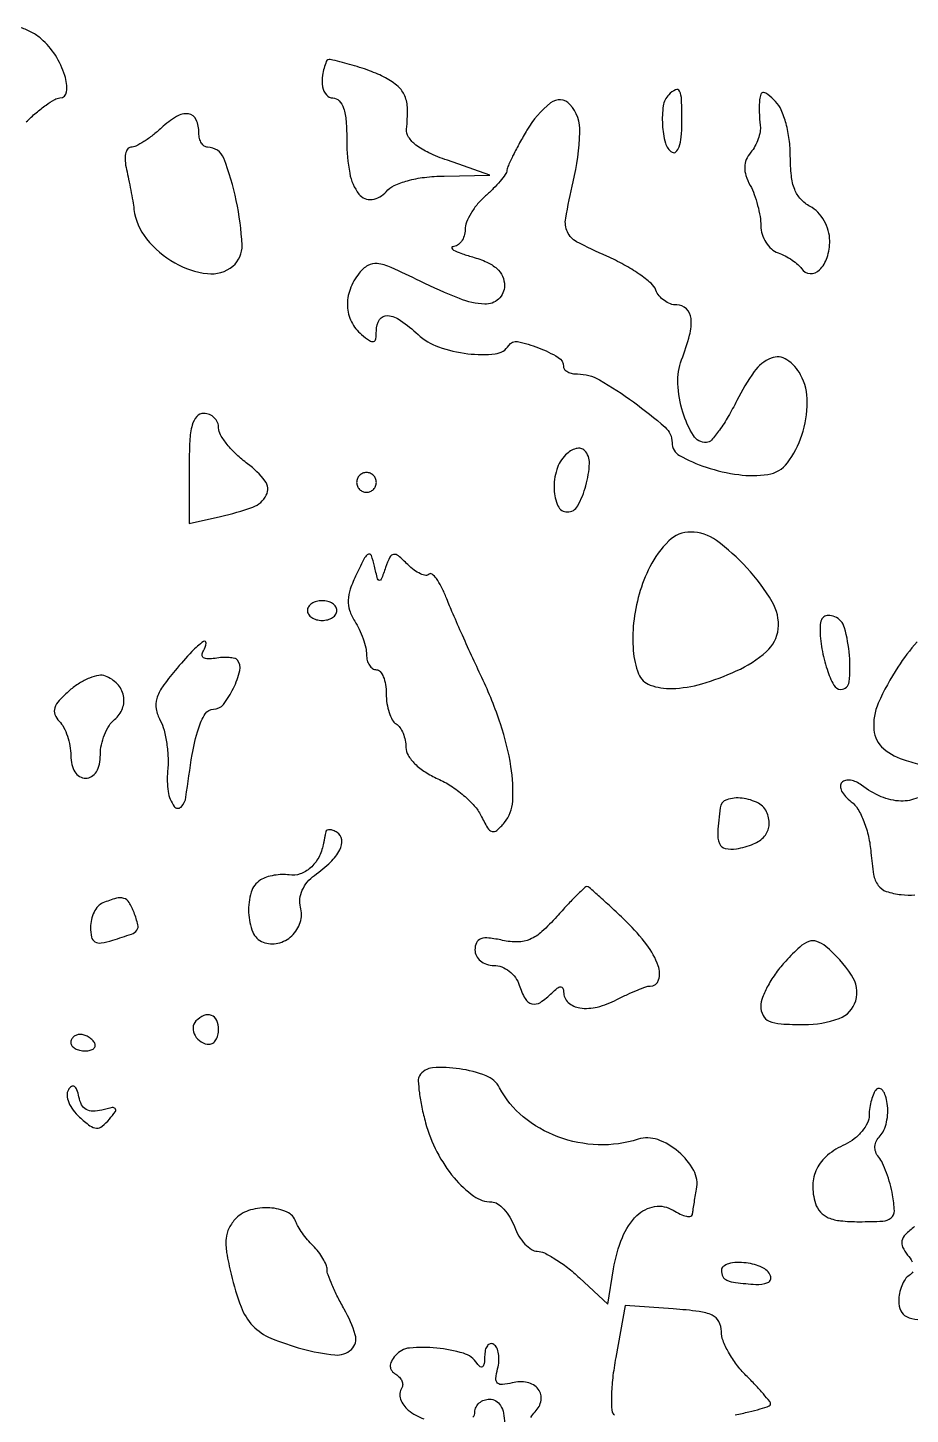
# Model space of a CAD drawing. Extents: x 0 to 5034, y 0 to 2560.
# Drawn here: x 1518.6 to 1608.2, y 1839.5 to 1980.1 of the extents above; entities that cross this region are included whole.
import ezdxf

# ---------------------------------------------------------------- set-up
doc = ezdxf.new("R2010")
doc.units = 0

msp = doc.modelspace()

# ---------------------------------------------------------------- linework, layer by layer
for points in [[(1518.486677, 1970.577586, -0.018781), (1519.486565, 1971.505054, -0.023175), (1520.487743, 1972.288416, -0.022457), (1521.3708, 1972.857789, -0.132718), (1521.897128, 1973, 0.390081), (1522.578899, 1973.627352, 0.097541), (1522.394892, 1975.272639, 0.065067), (1521.433949, 1977.336292, 0.072779), (1520.003625, 1978.996856, 0.053138), (1519.05576, 1979.656903, 0.048609), (1517.961852, 1980.125804, 0.051504)], [(1608.854287, 1917.81794, 0.035273), (1606.905161, 1915.25, 0.040374), (1604.928216, 1911.614214, 0.127732), (1604.481417, 1908.901457, 0.194559), (1605.46316, 1906.993242, 0.114636), (1607.76746, 1905.784685, -0.018645), (1609.549495, 1905.248926, -0.138086)], [(1608.917968, 1902.010496, -0.116536), (1607.226883, 1901.67076, -0.091989), (1605.214259, 1902.114965, -0.066044), (1603.225834, 1903.286933, 0.060107), (1602.684651, 1903.614588, 0.07217), (1602.113202, 1903.779067, 0.085098), (1601.600425, 1903.761819, 0.146532), (1601.227406, 1903.56074, 0.209365), (1601.082186, 1903.18923, 0.103903), (1601.208398, 1902.689104, 0.074247), (1601.590891, 1902.132984, 0.047215), (1602.179744, 1901.610518, -0.102527), (1602.857856, 1900.860493, -0.040467), (1603.465793, 1899.601505, -0.037239), (1603.931416, 1898.066542, -0.03467), (1604.178172, 1896.44228, 0.020996), (1604.453148, 1894.226004, 0.115064), (1604.913665, 1893.12, 0.158534), (1605.739185, 1892.514709, 0.050947), (1607.241546, 1892.184393, 0.047614), (1608.644733, 1892.157085, 0.110075)], [(1608.601615, 1858.499452, 0.034167), (1607.685137, 1857.701736, 0.137683), (1607.324785, 1857.06145, 0.172943), (1607.392041, 1856.414133, 0.061753), (1607.900174, 1855.620284, -0.042607), (1608.375222, 1854.937051, -0.113364)], [(1608.431424, 1853.90916, -0.113963), (1608.048558, 1853.530011, 0.107553), (1607.646536, 1853.141851, 0.051006), (1607.308014, 1852.502165, 0.047243), (1607.077712, 1851.731514, 0.049033), (1607, 1850.940983, 0.103979), (1607.206869, 1849.956973, 0.181151), (1607.781665, 1849.367555, 0.093543), (1608.919393, 1849.073408, 0.016616)], [(1590.416565, 1839.41837, 0.010339), (1591.790224, 1839.705593, 0.016578), (1592.947366, 1840.013363, 0.010588), (1593.866685, 1840.312195, 0.319043), (1594, 1840.499859, 0.172454), (1593.910173, 1840.752549, 0.006698), (1593.265625, 1841.523254, 0.011249), (1592.457929, 1842.421472, 0.00763), (1591.5, 1843.409091, -0.034903), (1590.543306, 1844.509561, -0.033484), (1589.734375, 1845.747217, -0.035328), (1589.172951, 1846.935648, -0.092942), (1589, 1847.858032, 0.121659), (1588.752169, 1848.861509, 0.163128), (1588.079658, 1849.504722, 0.078535), (1586.738894, 1849.894589, 0.013833), (1584.120683, 1850.153487), (1579.241366, 1850.5), (1578.283443, 1845.208426, 0.015985), (1577.977403, 1843.143279, 0.023718), (1577.853643, 1841.318762, 0.02067), (1577.88418, 1839.867208, 0.243353), (1578.165464, 1839.397738, -0.195227)], [(1569.686397, 1839.15174, -0.06786), (1570.112868, 1839.712868, 0.155143), (1570.71655, 1840.879358, 0.212735), (1570.428508, 1842.009834, 0.176798), (1569.314889, 1842.695834, 0.114979), (1567.788228, 1842.654871, -0.035962), (1566.788975, 1842.469025, -0.221912), (1566.306367, 1842.631508, -0.231376), (1566.133175, 1843.099361, -0.038912), (1566.307206, 1844.066757, 0.047829), (1566.433285, 1844.847049, 0.056118), (1566.397714, 1845.595207, 0.065129), (1566.216528, 1846.203032, 0.150482), (1565.90612, 1846.558021, 0.19455), (1565.56204, 1846.616828, 0.182013), (1565.261675, 1846.422131, 0.107411), (1565.055571, 1845.962589, 0.049826), (1564.984687, 1845.309017, -0.02848), (1564.938449, 1844.603127, -0.176689), (1564.776026, 1844.285049, -0.373074), (1564.539162, 1844.276816, -0.077018), (1564.234687, 1844.611852, 0.175626), (1562.839366, 1845.648945, 0.048689), (1560.119831, 1846.183738, 0.048473), (1557.375692, 1846.18374, 0.197822), (1555.932461, 1845.418621, 0.050241), (1555.530839, 1844.821796, 0.128326), (1555.409558, 1844.318955, 0.159601), (1555.558695, 1843.890715, 0.091648), (1555.967754, 1843.519929, -0.066647), (1556.34113, 1843.213851, -0.083666), (1556.587534, 1842.841088, -0.099407), (1556.671955, 1842.461743, -0.144592), (1556.582295, 1842.133156, 0.22581), (1556.458199, 1841.003386, 0.137495), (1557.240455, 1839.879475, 0.092821), (1558.828507, 1839.002902, 0.062614)], [(1563.781834, 1839.154411, 0.194949), (1564, 1839.692691, -0.113985), (1564.115182, 1840.191375, -0.100322), (1564.440625, 1840.615978, -0.093838), (1564.927213, 1840.900907, -0.085863), (1565.5, 1841, -0.1393), (1566.115743, 1840.82506, -0.117066), (1566.596373, 1840.343169, -0.088683), (1566.900008, 1839.569783, -0.049343), (1567, 1838.559017, 0.037634)]]:
    msp.add_lwpolyline(points, format="xyb")
for points in [[(1548.923489, 1976.692582, 0.053079), (1548.541695, 1975.324305, 0.086271), (1548.548991, 1974.120923, 0.129678), (1548.9268, 1973.310209, 0.222775), (1549.588484, 1973, -0.206652), (1550.226099, 1972.724714, -0.111393), (1550.669389, 1971.974671, -0.059854), (1550.925899, 1970.657619, -0.018199), (1551, 1968.622445, 0.045037), (1551.293939, 1965.365755, 0.120716), (1552.237399, 1963.254759, 0.264153), (1553.559522, 1962.705528, 0.191099), (1554.989766, 1963.487669, -0.110928), (1555.807347, 1964.118433, -0.043024), (1557.158221, 1964.611807, -0.036691), (1558.882292, 1964.944867, -0.025111), (1560.872445, 1965.078947), (1565.5, 1965.157895), (1561.203865, 1966.677659, -0.023218), (1559.312885, 1967.447101, -0.055398), (1558.017017, 1968.230155, -0.083444), (1557.272156, 1969.029614, -0.171895), (1557.069019, 1969.848712, 0.027713), (1557.155278, 1971.903547, 0.094505), (1556.887946, 1973.209524, 0.117489), (1556.198421, 1974.166713, 0.055364), (1554.935103, 1975.034732, 0.03503), (1553.310172, 1975.763045, 0.020565), (1551.280457, 1976.413689, 0.01146), (1549.326297, 1976.904696, 0.369532)], [(1583.666667, 1973.333333, 0.162655), (1583.10773, 1972.213403, 0.049417), (1583.027639, 1970.292601, 0.049142), (1583.320561, 1968.421458, 0.193287), (1584, 1967.5, 0.336396), (1584.397523, 1967.538053, 0.125298), (1584.723169, 1968.038303, 0.059005), (1584.93521, 1969.033693, 0.023007), (1585, 1970.440983, 0.007379), (1584.964537, 1972.843883, 0.10095), (1584.765758, 1973.69005, 0.421804), (1584.363582, 1973.832551, 0.082084)], [(1592.881517, 1972.821429, 0.017692), (1592.848961, 1972.219614, 0.010418), (1592.850525, 1971.499189, 0.010414), (1592.882133, 1970.778539, 0.017493), (1592.942391, 1970.175811, -0.07789), (1592.929766, 1969.570063, -0.041008), (1592.737045, 1968.840548, -0.039539), (1592.410791, 1968.108567, -0.048639), (1591.99148, 1967.489733, 0.070834), (1591.533575, 1966.745034, 0.098251), (1591.367617, 1965.981358, 0.08543), (1591.49778, 1965.133501, 0.04218), (1591.930606, 1964.129664, -0.035767), (1592.340359, 1963.211849, -0.023246), (1592.685866, 1962.102418, -0.023377), (1592.923093, 1960.982155, -0.040505), (1593, 1960.034357, 0.076547), (1593.130889, 1959.184408, 0.065676), (1593.514062, 1958.363595, 0.067819), (1594.080982, 1957.695081, 0.094922), (1594.75, 1957.291557, -0.031541), (1595.46678, 1956.974447, -0.027444), (1596.173408, 1956.556177, -0.028415), (1596.771295, 1956.105282, -0.069313), (1597.138197, 1955.694826, 0.232062), (1597.999677, 1955.197311, 0.215052), (1598.960798, 1955.554679, 0.12116), (1599.734125, 1956.81596, 0.077372), (1600, 1958.523833, 0.070145), (1599.85554, 1959.548485, 0.060567), (1599.430941, 1960.549663, 0.061527), (1598.787582, 1961.404811, 0.078034), (1598, 1962, -0.084997), (1597.055535, 1962.734494, -0.091993), (1596.440175, 1963.72312, -0.067656), (1596.102866, 1965.112425, -0.025774), (1596, 1967.106612, 0.032725), (1595.890572, 1968.776776, 0.033447), (1595.564184, 1970.405966, 0.035688), (1595.083062, 1971.783868, 0.094812), (1594.5, 1972.642857, 0.018129), (1593.722074, 1973.366328, 0.151903), (1593.287363, 1973.555985, 0.338305), (1593.01691, 1973.39293, 0.07172)], [(1569.280005, 1969.75, 0.007797), (1568.537266, 1968.445077, 0.009787), (1567.891796, 1967.212128, 0.008176), (1567.39005, 1966.163702, 0.072874), (1567.246914, 1965.674264, -0.118067), (1567.079168, 1965.246944, -0.021417), (1566.558517, 1964.564817, -0.022011), (1565.864997, 1963.803432, -0.018389), (1565.065685, 1963.056969, 0.040417), (1564.275274, 1962.250845, 0.038009), (1563.606795, 1961.312073, 0.040352), (1563.145425, 1960.385856, 0.095661), (1563, 1959.632705, -0.074113), (1562.906007, 1959.002063, -0.083126), (1562.632812, 1958.453114, -0.092929), (1562.226984, 1958.069076, -0.125773), (1561.75, 1957.909812, 0.479874), (1561.654685, 1957.77166, 0.20398), (1561.821875, 1957.57046, 0.036833), (1562.57879, 1957.249204, 0.011666), (1563.75, 1956.88122, -0.035007), (1565.219742, 1956.342921, -0.077444), (1566.218856, 1955.694532, -0.103468), (1566.795853, 1954.910382, -0.107452), (1567, 1953.971408, -0.2074), (1566.405543, 1952.599935, -0.204145), (1564.99281, 1952.084184, -0.081878), (1562.443364, 1952.643876, -0.019212), (1558.436429, 1954.423262, 0.008624), (1555.490465, 1955.806884, 0.073087), (1554.086168, 1956.204509, 0.166648), (1553.136768, 1956.011809, 0.095645), (1552.25, 1955.232133, 0.076085), (1551.331321, 1953.578071, 0.099123), (1551.060267, 1951.871429, 0.107255), (1551.469639, 1950.293152, 0.10301), (1552.5, 1949, 0.020633), (1553.310961, 1948.381629, 0.217533), (1553.71069, 1948.308142, 0.304492), (1553.942264, 1948.565314, 0.035496), (1554, 1949.377555, -0.14172), (1554.32928, 1950.515947, -0.281252), (1555.140819, 1950.917341, -0.131621), (1556.461432, 1950.434156, -0.034397), (1558.230375, 1949, 0.103946), (1560.312569, 1947.743716, 0.054422), (1563.274918, 1947.059491, 0.05557), (1566.061515, 1947.039341, 0.232411), (1567.441656, 1947.905597, -0.315988), (1568.33541, 1948.288859, -0.040877), (1570.442066, 1947.663137, -0.040679), (1572.449371, 1946.689179, -0.262635), (1572.992198, 1945.75, 0.180491), (1573.102439, 1945.463685, 0.09015), (1573.411971, 1945.220313, 0.070617), (1573.87008, 1945.055425, 0.051168), (1574.410257, 1945, -0.131435), (1576.631068, 1944.405954, -0.026463), (1580.09252, 1942.159549, -0.023203), (1583.288968, 1939.601203, -0.215609), (1584, 1938.02896, 0.271709), (1584.761054, 1936.731859, 0.04751), (1587.461066, 1935.543453, 0.047167), (1590.758573, 1934.78728, 0.069173), (1593.729908, 1934.807993, 0.198501), (1595.699389, 1935.980552, 0.081363), (1597.162075, 1938.793414, 0.07615), (1597.720968, 1942.146879, 0.126806), (1597.046634, 1944.912864, 0.124279), (1595.649541, 1946.446977, 0.247011), (1594.058419, 1946.607414, 0.142536), (1592.33126, 1945.247478, 0.040921), (1590.566616, 1942.295806, -0.017561), (1589.701718, 1940.68267, -0.0247), (1588.811589, 1939.314107, -0.022686), (1587.998034, 1938.290211, -0.204701), (1587.494111, 1938.046672, -0.272093), (1586.15935, 1938.749996, -0.065761), (1585.092051, 1941.119694, -0.060643), (1584.592497, 1944.017539, -0.103591), (1584.974586, 1946.433156, 0.02547), (1585.785011, 1948.94247, 0.088254), (1585.930017, 1950.636092, 0.183171), (1585.457082, 1951.607769, 0.191154), (1584.468615, 1952, -0.088512), (1583.840149, 1952.112132, -0.066522), (1583.217919, 1952.440813, -0.065658), (1582.696005, 1952.926981, -0.081003), (1582.361381, 1953.500641, 0.124376), (1581.866995, 1954.202173, 0.025842), (1580.664312, 1955.131262, 0.025655), (1579.116661, 1956.090353, 0.021757), (1577.392765, 1956.94441, -0.015366), (1574.309447, 1958.423196, -0.168657), (1573.378994, 1959.404714, -0.152492), (1573.208734, 1960.794804, -0.011905), (1573.977531, 1964.5, 0.046902), (1574.657874, 1969.521643, 0.195132), (1573.646201, 1972.341225, 0.39735), (1571.678894, 1972.50774, 0.091693)], [(1532.193257, 1969.96542, -0.021298), (1531.31337, 1969.213047, -0.024736), (1530.414165, 1968.577342, -0.024859), (1529.61123, 1968.12164, -0.117158), (1529.099231, 1968, 0.247021), (1528.765713, 1967.82452, 0.101289), (1528.560342, 1967.339062, 0.067845), (1528.514599, 1966.612094, 0.03993), (1528.64706, 1965.75, -0.006843), (1528.867556, 1964.757392, -0.004787), (1529.09, 1963.633097, -0.00483), (1529.282473, 1962.551413, -0.010019), (1529.407561, 1961.703097, 0.139415), (1530.684727, 1958.710778, 0.092584), (1533.543324, 1956.275013, 0.101405), (1536.853308, 1955.182006, 0.205196), (1539.436128, 1955.946991, 0.235634), (1540.375524, 1958.077701, 0.040398), (1539.792351, 1962.597037, 0.040243), (1538.517024, 1966.878152, 0.309563), (1536.87868, 1968, -0.160935), (1536.543524, 1968.110745, -0.096536), (1536.258112, 1968.423289, -0.078051), (1536.065334, 1968.889891, -0.05907), (1536, 1969.440983, 0.104527), (1535.714454, 1970.791955, 0.259953), (1534.934355, 1971.379533, 0.172795), (1533.726469, 1971.128002, 0.05067)], [(1535, 1935.420545), (1535, 1929.841089), (1538.193351, 1930.542467, 0.034446), (1541.472584, 1931.503445, 0.188053), (1542.829837, 1932.707595, 0.288594), (1542.702018, 1934.146743, 0.071033), (1540.932946, 1935.891454, -0.029769), (1539.810396, 1936.82962, -0.034181), (1538.861553, 1937.854732, -0.036511), (1538.193723, 1938.819564, -0.133908), (1538, 1939.529937, 0.101117), (1537.885377, 1940.090926, 0.09841), (1537.559375, 1940.568169, 0.097442), (1537.072503, 1940.887883, 0.096997), (1536.5, 1941, 0.213162), (1535.783205, 1940.679866, 0.117559), (1535.317211, 1939.820091, 0.053856), (1535.066245, 1938.21421, 0.011855)], [(1573.2, 1936.8, 0.123636), (1572.298116, 1935.293296, 0.081421), (1572.033193, 1933.280536, 0.100694), (1572.42827, 1931.610713, 0.292367), (1573.383423, 1931, 0.274342), (1574.424837, 1931.617913, 0.057139), (1575.257781, 1933.669748, 0.056063), (1575.62081, 1935.926982, 0.206507), (1575.123074, 1937.25, 0.161304), (1574.754836, 1937.443501, 0.098777), (1574.259903, 1937.427187, 0.079531), (1573.712696, 1937.203155, 0.05959)], [(1552, 1934, 0.099038), (1552.076342, 1933.618362, 0.097945), (1552.29375, 1933.29375, 0.097945), (1552.618362, 1933.076342, 0.099038), (1553, 1933, 0.099038), (1553.381638, 1933.076342, 0.097945), (1553.70625, 1933.29375, 0.097945), (1553.923658, 1933.618362, 0.099038), (1554, 1934, 0.099038), (1553.923658, 1934.381638, 0.097945), (1553.70625, 1934.70625, 0.097945), (1553.381638, 1934.923658, 0.099038), (1553, 1935, 0.099038), (1552.618362, 1934.923658, 0.097945), (1552.29375, 1934.70625, 0.097945), (1552.076342, 1934.381638, 0.099038)], [(1581.75, 1925.434296, 0.045042), (1580.672793, 1922.671325, 0.044225), (1580.099526, 1919.743112, 0.046794), (1580.0676, 1916.946573, 0.071196), (1580.606989, 1914.581787, 0.21894), (1581.778095, 1913.438654, 0.093087), (1583.993865, 1913.088814, 0.064088), (1587.012116, 1913.566758, 0.035353), (1590.519297, 1914.869781, 0.073195), (1593.582681, 1916.844268, 0.189767), (1594.767884, 1919.137252, 0.161844), (1594.155012, 1921.891935, 0.050478), (1591.590023, 1925.331992, 0.049251), (1588.50027, 1928.101565, 0.156763), (1585.901847, 1928.966666, 0.19818), (1583.676555, 1928.075552, 0.084411)], [(1551.975576, 1924.675906, 0.028012), (1551.350386, 1923.171979, 0.075673), (1551.136086, 1922.038781, 0.092117), (1551.286619, 1921.028205, 0.056726), (1551.805726, 1919.939475, -0.030709), (1552.262923, 1919.096277, -0.025011), (1552.649182, 1918.144276, -0.025697), (1552.916402, 1917.228948, -0.058231), (1553, 1916.513569, 0.064244), (1553.074659, 1915.934903, 0.081991), (1553.29375, 1915.444611, 0.098698), (1553.618641, 1915.116595, 0.149454), (1554, 1915, -0.222681), (1554.382793, 1914.820624, -0.076538), (1554.70625, 1914.282961, -0.058208), (1554.92683, 1913.49372, -0.039081), (1555, 1912.559017, 0.037634), (1555.073842, 1911.57934, 0.041396), (1555.29375, 1910.653525, 0.045439), (1555.615492, 1909.906663, 0.130646), (1556, 1909.5, -0.103532), (1556.383262, 1909.135799, -0.05169), (1556.70625, 1908.546362, -0.048175), (1556.925857, 1907.840719, -0.051405), (1557, 1907.12145, 0.137975), (1557.225134, 1906.321133, 0.06115), (1557.912963, 1905.453988, 0.051643), (1558.950946, 1904.623388, 0.038944), (1560.238162, 1903.930467, -0.039979), (1561.559802, 1903.21549, -0.032347), (1562.853325, 1902.251448, -0.033414), (1563.934717, 1901.19875, -0.069058), (1564.593639, 1900.223397, 0.018877), (1565.273718, 1898.960556, 0.186852), (1565.737675, 1898.593281, 0.263367), (1566.23277, 1898.701332, 0.037057), (1566.985862, 1899.482965, 0.161711), (1567.834756, 1901.658189, 0.051402), (1567.65406, 1905.178683, 0.042921), (1566.599474, 1909.492117, 0.028871), (1564.701643, 1914.198523, -0.00298), (1563.660174, 1916.439368, -0.002627), (1562.600267, 1918.788464, -0.002639), (1561.666882, 1920.916662, -0.007983), (1561.062141, 1922.379226, 0.023118), (1560.584414, 1923.442314, 0.043442), (1560.088272, 1924.241832, 0.064858), (1559.647791, 1924.694497, 0.380662), (1559.343512, 1924.676845, -0.239091), (1559.007373, 1924.566932, -0.069686), (1558.470127, 1924.72871, -0.05338), (1557.83264, 1925.109361, -0.035126), (1557.187013, 1925.67013, 0.018562), (1556.233584, 1926.55528, 0.213899), (1555.755563, 1926.697778, 0.2533), (1555.380427, 1926.425466, 0.025635), (1554.940853, 1925.372511, -0.006199), (1554.493019, 1924.170405, -0.340717), (1554.299037, 1924.052798, -0.311566), (1554.120306, 1924.208235, -0.005628), (1553.804642, 1925.5, 0.025913), (1553.494499, 1926.577625, 0.441206), (1553.192119, 1926.708229, 0.168824), (1552.814129, 1926.350542, 0.007129)], [(1547, 1921, 0.148195), (1547.115568, 1920.618646, 0.098894), (1547.440625, 1920.29375, 0.082425), (1547.926543, 1920.074694, 0.064853), (1548.5, 1920, 0.064853), (1549.073457, 1920.074694, 0.082425), (1549.559375, 1920.29375, 0.098894), (1549.884432, 1920.618646, 0.148195), (1550, 1921, 0.148195), (1549.884432, 1921.381354, 0.098894), (1549.559375, 1921.70625, 0.082425), (1549.073457, 1921.925306, 0.064853), (1548.5, 1922, 0.064853), (1547.926543, 1921.925306, 0.082425), (1547.440625, 1921.70625, 0.098894), (1547.115568, 1921.381354, 0.148195)], [(1599.013655, 1919.218615, 0.04005), (1599.200023, 1917.106331, 0.039531), (1599.720916, 1915.041221, 0.039523), (1600.41435, 1913.424165, 0.278558), (1601.116631, 1913, 0.382907), (1601.964558, 1913.760918, 0.047943), (1601.997476, 1916.448925, 0.045008), (1601.507392, 1919.244819, 0.239664), (1600.5, 1920.361626, 0.079433), (1599.856733, 1920.497305, 0.178071), (1599.387144, 1920.350443, 0.165503), (1599.102589, 1919.922874, 0.06688)], [(1533.592487, 1914.927545, 0.021078), (1532.295641, 1913.247429, 0.081189), (1531.720124, 1912.065642, 0.120168), (1531.665669, 1911.018844, 0.076192), (1532.074237, 1909.861288, -0.059424), (1532.46135, 1908.871124, -0.027708), (1532.733652, 1907.51794, -0.026979), (1532.865086, 1906.048905, -0.033929), (1532.820644, 1904.683743, 0.063589), (1532.874761, 1902.652173, 0.116966), (1533.494944, 1901.128326, 0.460623), (1534.18411, 1901.06745, 0.168553), (1534.68341, 1902.071113, -0.00902), (1535.316175, 1906.383269, -0.034909), (1535.941372, 1909.011598, -0.062339), (1536.632953, 1910.528218, -0.26026), (1537.477925, 1911, 0.230022), (1538.477922, 1911.485744, 0.053696), (1539.495405, 1913.111726, 0.053736), (1540.141712, 1914.913034, 0.235238), (1539.896735, 1915.983614, 0.167775), (1539.625086, 1916.150654, 0.036079), (1539.070368, 1916.232638, 0.033895), (1538.381618, 1916.237349, 0.02673), (1537.640689, 1916.152237, -0.040251), (1536.911251, 1916.08835, -0.14569), (1536.468497, 1916.216838, -0.268721), (1536.320695, 1916.504966, -0.126292), (1536.449706, 1916.918623, 0.106272), (1536.728446, 1917.702059, 0.651418), (1536.468739, 1917.859906, 0.052533), (1535.286838, 1916.83664, 0.013185)], [(1522.902814, 1912.915711, 0.025823), (1521.834728, 1911.888104, 0.105711), (1521.373029, 1911.122111, 0.176028), (1521.384195, 1910.453059, 0.105444), (1521.821825, 1909.778175, -0.076556), (1522.273748, 1909.161704, -0.038311), (1522.653911, 1908.270464, -0.036894), (1522.91317, 1907.267056, -0.044804), (1523, 1906.3, 0.055266), (1523.103458, 1905.366858, 0.089503), (1523.413043, 1904.633333, 0.113178), (1523.895302, 1904.168039, 0.136361), (1524.5, 1904, 0.137957), (1525.110943, 1904.171839, 0.115408), (1525.592275, 1904.646259, 0.089113), (1525.898487, 1905.401763, 0.051876), (1526, 1906.377555, -0.05313), (1526.106352, 1907.375603, -0.042755), (1526.423164, 1908.407899, -0.04427), (1526.888544, 1909.320183, -0.079636), (1527.440559, 1909.950668, 0.127505), (1528.240152, 1911.060258, 0.146062), (1528.345229, 1912.359208, 0.13884), (1527.716373, 1913.551739, 0.111256), (1526.50367, 1914.360218, 0.138777), (1525.830458, 1914.421389, 0.049121), (1524.892471, 1914.148272, 0.044133), (1523.866362, 1913.627417, 0.039153)], [(1588.875, 1901, 0.014205), (1588.634288, 1898.498898, 0.111479), (1588.812849, 1897.352386, 0.25213), (1589.402381, 1896.855539, 0.09363), (1590.522442, 1896.833574, 0.052803), (1592.270122, 1897.322182, 0.119321), (1593.38482, 1898.110663, 0.15715), (1593.837853, 1899.164845, 0.115647), (1593.664167, 1900.432783, 0.18223), (1592.760985, 1901.448312, 0.091628), (1591.09851, 1901.963732, 0.107722), (1589.548912, 1901.813373, 0.291645)], [(1548.875, 1898.559017, 0.003419), (1548.817158, 1898.291773, 0.001585), (1548.745502, 1897.943899, 0.00157), (1548.672535, 1897.577992, 0.002187), (1548.609687, 1897.25, -0.078407), (1548.147441, 1895.949211, -0.086459), (1547.317856, 1894.903001, -0.096136), (1546.265846, 1894.277816, -0.127514), (1545.16141, 1894.177192, 0.04916), (1544.433706, 1894.224236, 0.035044), (1543.620852, 1894.139604, 0.035567), (1542.849275, 1893.94677, 0.061127), (1542.25, 1893.666025, 0.181586), (1541.299277, 1892.418842, 0.083615), (1541.040395, 1890.362308, 0.085814), (1541.468095, 1888.383125, 0.208013), (1542.512735, 1887.35674, 0.15013), (1544.020753, 1887.253471, 0.131712), (1545.417033, 1888.001063, 0.128861), (1546.27264, 1889.362767, 0.14104), (1546.310723, 1890.919797, -0.09315), (1546.251903, 1891.758532, -0.074869), (1546.489375, 1892.632855, -0.069755), (1546.996796, 1893.453183, -0.063386), (1547.725164, 1894.133029, 0.033742), (1549.359193, 1895.486638, 0.082033), (1550.300847, 1896.730928, 0.15121), (1550.489724, 1897.745927, 0.229153), (1550.016312, 1898.489919, 0.044063), (1549.617799, 1898.690102, 0.079408), (1549.261823, 1898.769314, 0.124846), (1549.004789, 1898.720431, 0.232684)], [(1572.310262, 1889.963912, -0.025523), (1570.790067, 1888.4237, -0.08189), (1569.586124, 1887.639229, -0.102883), (1568.354817, 1887.378035, -0.055102), (1566.802548, 1887.543368, 0.024554), (1565.40697, 1887.778771, 0.112793), (1564.596164, 1887.691985, 0.203536), (1564.159524, 1887.298979, 0.109524), (1564, 1886.579455, 0.117162), (1564.145879, 1885.965448, 0.105159), (1564.555899, 1885.454316, 0.094771), (1565.179767, 1885.116565, 0.076958), (1565.932612, 1885, -0.094537), (1566.718828, 1884.850007, -0.071315), (1567.483985, 1884.4125, -0.069591), (1568.112489, 1883.764378, -0.081113), (1568.5, 1883, 0.049593), (1569.089692, 1881.629896, 0.209857), (1569.783875, 1881.10048, 0.209438), (1570.644454, 1881.252701, 0.049395), (1571.8, 1882.2, -0.027429), (1572.339582, 1882.683419, -0.147758), (1572.701058, 1882.828768, -0.323472), (1572.918794, 1882.699203, -0.102436), (1573, 1882.306989, 0.210637), (1573.467367, 1881.246795, 0.150602), (1574.655003, 1880.6856, 0.098), (1576.418839, 1880.778995, 0.05764), (1578.399819, 1881.532404, -0.01045), (1579.467139, 1882.058126, -0.012904), (1580.48363, 1882.501102, -0.011308), (1581.348777, 1882.82927, -0.087305), (1581.774242, 1882.900453, 0.330873), (1582.635442, 1883.529253, 0.164264), (1582.600374, 1884.956516, 0.074464), (1581.432553, 1887.100116, 0.038149), (1579.40056, 1889.399456, 0.004269), (1577.955096, 1890.779486, 0.006632), (1576.682688, 1891.94234, 0.002486), (1575.576797, 1892.916608, 0.181255), (1575.354313, 1893, 0.194291), (1575.141999, 1892.914262, 0.004122), (1574.320333, 1892.108149, 0.00891), (1573.371543, 1891.127503, 0.005812)], [(1526.25, 1891.337719, 0.117133), (1525.771596, 1890.998537, 0.063926), (1525.367188, 1890.398681, 0.058276), (1525.093051, 1889.645542, 0.058232), (1525, 1888.849279, 0.052163), (1525.102592, 1887.868585, 0.213387), (1525.446364, 1887.396034, 0.173533), (1526.084441, 1887.281405, 0.033094), (1527.25, 1887.55684, 0.008982), (1529.1609, 1888.182005, 0.145544), (1529.704339, 1888.572606, 0.233462), (1529.81565, 1889.122205, 0.026888), (1529.41655, 1890.356872, 0.044371), (1528.913066, 1891.385757, 0.183686), (1528.377386, 1891.804687, 0.146699), (1527.620389, 1891.811546, 0.025323)], [(1595.537153, 1885.445588, 0.030354), (1594.566177, 1884.261234, 0.030315), (1593.745289, 1882.967528, 0.031799), (1593.171891, 1881.753439, 0.094695), (1593, 1880.853977, 0.120342), (1593.227254, 1879.923452, 0.174845), (1593.842377, 1879.355507, 0.084851), (1595.057277, 1879.070977, 0.01519), (1597.393011, 1879, 0.086491), (1600.959328, 1879.621561, 0.243396), (1602.63055, 1881.422049, 0.21795), (1602.217338, 1884.006957, 0.07272), (1599.591749, 1886.923855, 0.088256), (1598.692778, 1887.434602, 0.17429), (1597.882389, 1887.430955, 0.09998), (1596.952919, 1886.862484, 0.018797)], [(1535.693853, 1879.36052, 0.191124), (1535.401415, 1878.683432, 0.139481), (1535.603969, 1877.880661, 0.123736), (1536.230079, 1877.235684, 0.139398), (1537.059017, 1877, 0.156819), (1537.417907, 1877.1154, 0.097386), (1537.723586, 1877.440625, 0.079459), (1537.929934, 1877.926402, 0.06085), (1538, 1878.5, 0.103624), (1537.806289, 1879.424643, 0.202875), (1537.269246, 1879.932483, 0.1934), (1536.508765, 1879.913511, 0.094876)], [(1523, 1877.166667, 0.170324), (1523.111542, 1876.848724, 0.094314), (1523.427703, 1876.578125, 0.074868), (1523.899039, 1876.395108, 0.055286), (1524.456011, 1876.333333, 0.05773), (1524.976727, 1876.393656, 0.124167), (1525.33303, 1876.578125, 0.190804), (1525.471218, 1876.850897, 0.16277), (1525.396994, 1877.166667, 0.071639), (1525.130304, 1877.485481, 0.05288), (1524.756842, 1877.755208, 0.053298), (1524.339084, 1877.938439, 0.076861), (1523.940983, 1878, 0.087308), (1523.581686, 1877.936779, 0.094392), (1523.276414, 1877.755208, 0.100145), (1523.072214, 1877.484563, 0.112153)], [(1558.368915, 1873.787901, 0.155821), (1558.244943, 1873.290826, 0.016388), (1558.363048, 1872.083453, 0.019032), (1558.611671, 1870.620537, 0.014159), (1558.992692, 1869.027139, 0.054204), (1560.138625, 1866.084319, 0.054404), (1561.88911, 1863.460495, 0.060736), (1563.877051, 1861.599474, 0.1591), (1565.713312, 1861, -0.150283), (1566.293789, 1860.821497, -0.058382), (1566.936205, 1860.265625, -0.050911), (1567.537527, 1859.456517, -0.043546), (1568, 1858.5, 0.044915), (1568.465674, 1857.543539, 0.051844), (1569.076291, 1856.734375, 0.059332), (1569.7323, 1856.179332, 0.146968), (1570.329226, 1856, -0.115346), (1571.043377, 1855.833029, -0.025262), (1572.15207, 1855.213065, -0.025025), (1573.390745, 1854.346556, -0.021741), (1574.598566, 1853.321072), (1577.489178, 1850.642143), (1578.07048, 1854.218392, -0.055152), (1578.95591, 1857.401236, -0.103105), (1580.430653, 1859.618144, -0.154506), (1582.235919, 1860.539068, -0.182842), (1584.104104, 1860.167059, 0.029208), (1584.83699, 1859.766827, 0.057303), (1585.465556, 1859.553656, 0.098746), (1585.896998, 1859.546911, 0.333899), (1586.076511, 1859.741526, -0.012299), (1586.127648, 1860.148054, -0.003155), (1586.230604, 1860.802497, -0.003211), (1586.35763, 1861.547985, -0.003257), (1586.493641, 1862.28825, 0.173323), (1586.194888, 1864.200049, 0.091566), (1584.664456, 1866.089222, 0.090621), (1582.543248, 1867.322267, 0.16475), (1580.560209, 1867.360416, -0.085426), (1576.509102, 1866.802359, -0.080911), (1572.422228, 1867.609626, -0.083394), (1568.906759, 1869.635957, -0.099781), (1566.5, 1872.596399, 0.182182), (1565.142736, 1873.802966, 0.05525), (1562.43286, 1874.511935, 0.05565), (1559.711132, 1874.605373, 0.239517)], [(1522.75012, 1872.383647, 0.163648), (1522.61697, 1871.833706, 0.075097), (1522.792111, 1871.107928, 0.062395), (1523.231013, 1870.325716, 0.04986), (1523.880199, 1869.608418, 0.023946), (1524.940079, 1868.737787, 0.143452), (1525.602693, 1868.492276, 0.190786), (1526.19015, 1868.678619, 0.048505), (1526.913768, 1869.396097, 0.017505), (1527.519984, 1870.180888, 0.33975), (1527.510674, 1870.468891, 0.277886), (1527.21092, 1870.575383, 0.013762), (1526.148344, 1870.328542, -0.060948), (1525.240649, 1870.206148, -0.13339), (1524.566845, 1870.380302, -0.142202), (1524.100801, 1870.860784, -0.0732), (1523.817732, 1871.657216, 0.034133), (1523.621867, 1872.382973, 0.161762), (1523.363953, 1872.72043, 0.311643), (1523.068905, 1872.718441, 0.099801)], [(1604.75, 1872.428267, 0.089349), (1604.461727, 1872.006447, 0.035541), (1604.220313, 1871.345548, 0.033752), (1604.055327, 1870.577858, 0.036069), (1604, 1869.811895, -0.11192), (1603.820509, 1869.020064, -0.060856), (1603.281785, 1868.174721, -0.056022), (1602.490044, 1867.407113, -0.057681), (1601.555012, 1866.843111, 0.064457), (1599.780414, 1865.739748, 0.105314), (1598.676332, 1864.363048, 0.112594), (1598.272418, 1862.725628, 0.081413), (1598.544713, 1860.859123, 0.106308), (1599.045412, 1859.982913, 0.111609), (1599.854434, 1859.408364, 0.074356), (1601.10501, 1859.093317, 0.024592), (1603.001167, 1859, 0.013576), (1605.377416, 1859.064534, 0.157301), (1606.235954, 1859.393926, 0.238067), (1606.554966, 1860.098848, 0.034245), (1606.374521, 1861.718939, 0.022541), (1606.118366, 1862.840921, 0.020938), (1605.75696, 1863.963741, 0.021448), (1605.350997, 1864.934304, 0.063504), (1604.964535, 1865.542732, -0.085815), (1604.660665, 1866.071594, -0.104544), (1604.580028, 1866.635747, -0.102019), (1604.734566, 1867.194805, -0.078252), (1605.108458, 1867.708458, 0.095511), (1605.491218, 1868.27404, 0.046545), (1605.759391, 1869.106965, 0.043847), (1605.884192, 1870.055478, 0.048403), (1605.834665, 1870.979599, 0.036902), (1605.653415, 1871.775017, 0.086434), (1605.377995, 1872.316881, 0.17949), (1605.062147, 1872.520629, 0.258215)], [(1539.759721, 1859.33115, 0.078756), (1539.060402, 1858.368399, 0.096123), (1538.75393, 1857.300053, 0.063635), (1538.810276, 1855.870456, 0.017588), (1539.261393, 1853.663899, 0.030021), (1540.275129, 1850.349952, 0.101591), (1541.469766, 1848.441821, 0.104314), (1543.301002, 1847.186159, 0.032604), (1546.469892, 1846.107825, 0.03853), (1549.798891, 1845.482111, 0.219211), (1551.46429, 1846.039233, 0.283931), (1551.862597, 1847.518175, 0.057764), (1550.743378, 1850.124418, -0.012871), (1550.075906, 1851.360033, -0.01527), (1549.512117, 1852.560693, -0.014151), (1549.09934, 1853.593656, -0.088194), (1549, 1854.152468, 0.099468), (1548.904117, 1854.629674, 0.03367), (1548.585603, 1855.266328, 0.031929), (1548.129155, 1855.940676, 0.031642), (1547.589286, 1856.553571, -0.021314), (1547.0241, 1857.169112, -0.019198), (1546.492333, 1857.851794, -0.019621), (1546.063223, 1858.500882, -0.055845), (1545.835983, 1858.992051, 0.210342), (1544.941019, 1859.979333, 0.091256), (1543.182216, 1860.405563, 0.083051), (1541.222259, 1860.189149, 0.12812)], [(1589, 1854.066422, 0.119629), (1589.153032, 1853.435967, 0.177808), (1589.567274, 1853.055744, 0.069148), (1590.447789, 1852.82848, 0.007844), (1592.5, 1852.625, 0.125287), (1593.721121, 1852.829758, 0.414473), (1593.986537, 1853.514989, 0.185376), (1593.13941, 1854.366379, 0.074374), (1591.531089, 1854.816422, 0.039814), (1590.561617, 1854.859867, 0.063402), (1589.743507, 1854.726634, 0.088849), (1589.19185, 1854.449661, 0.236322)]]:
    msp.add_lwpolyline(points, format="xyb", close=True)

doc.saveas('drawing.dxf')
